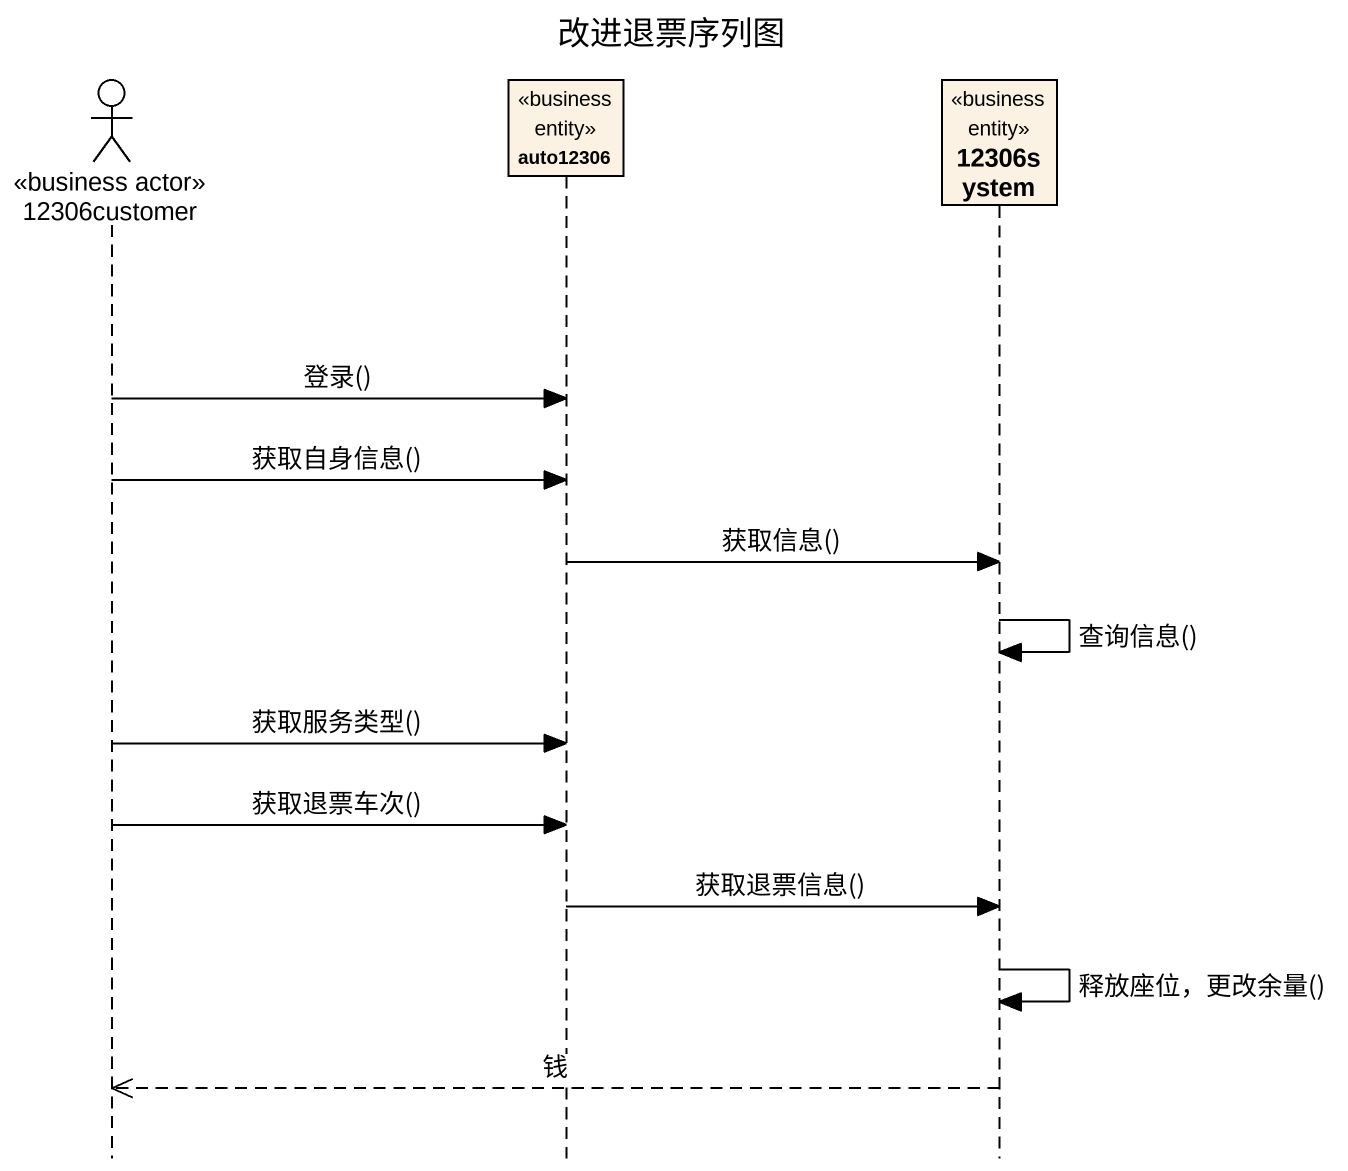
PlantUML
@startuml
title 改进退票序列图
hide footbox
actor "12306customer" as a12306customer <<business actor>>
participant auto12306 <<business entity>>
participant "12306system" as c12306system <<business entity>>

a12306customer -> auto12306 : 登录()
a12306customer -> auto12306 : 获取自身信息()
auto12306 -> c12306system : 获取信息()
c12306system -> c12306system : 查询信息()
a12306customer -> auto12306 : 获取服务类型()
a12306customer -> auto12306 : 获取退票车次()
auto12306 -> c12306system : 获取退票信息()
c12306system -> c12306system : 释放座位，更改余量()
c12306system -->> a12306customer : 钱
@enduml
